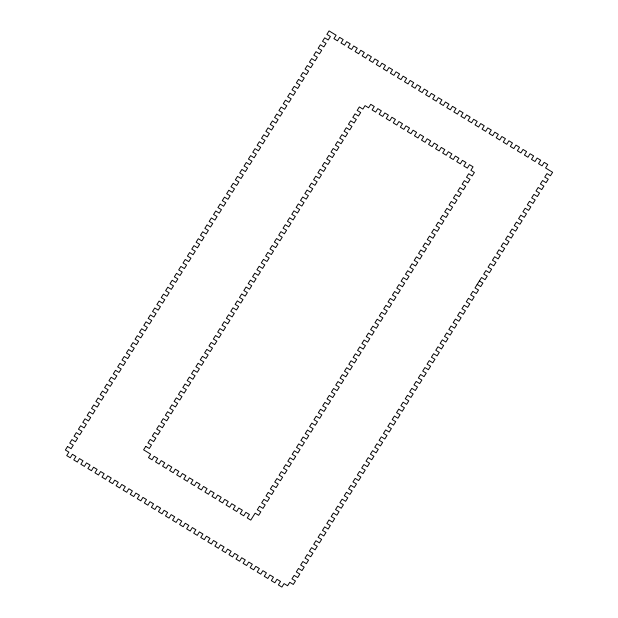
<?xml version="1.0" encoding="UTF-8"?>
<svg xmlns="http://www.w3.org/2000/svg" width="618" height="618" viewBox="0 0 618 618"><rect width="100%" height="100%" fill="white"/><g stroke="black" fill="none" stroke-linecap="round" stroke-linejoin="round"><path stroke-width="0.93" d="M479.359 280.974L482.89 283.129L480.711 286.597L477.181 284.442M67.555 446.52L65.377 449.981L68.899 452.137L66.721 455.605L70.251 457.76L72.43 454.292L75.96 456.447L73.774 459.916L77.304 462.071L79.483 458.602L83.013 460.758L80.834 464.226L84.357 466.381L86.535 462.913L90.066 465.068L87.887 468.537L91.41 470.692L93.596 467.223L97.119 469.379L94.94 472.847L98.471 475.003L100.649 471.534L104.172 473.689L101.993 477.158L105.523 479.313L107.702 475.845L111.232 478L109.046 481.468L112.576 483.624L114.755 480.155L118.285 482.31L116.107 485.779L119.629 487.934L121.808 484.466L125.338 486.621L123.16 490.089L126.69 492.245L128.868 488.776L132.391 490.931L130.213 494.4L133.743 496.548L135.921 493.087L139.444 495.242L137.266 498.703L140.796 500.858L142.974 497.397L146.505 499.553L144.326 503.013L147.849 505.169L150.027 501.708L153.558 503.863L151.379 507.324L154.902 509.479L157.08 506.018L160.61 508.174L158.432 511.634L161.962 513.79L164.141 510.329L167.663 512.484L165.485 515.945L169.015 518.1L171.194 514.639L174.716 516.795L172.538 520.256L176.068 522.411L178.247 518.95L181.777 521.105L179.599 524.566L183.121 526.721L185.3 523.261L188.83 525.416L186.651 528.877L190.174 531.032L192.352 527.571L195.883 529.726L193.704 533.187L197.235 535.342L199.413 531.882L202.936 534.037L200.757 537.498L204.288 539.653L206.466 536.192L209.996 538.348L207.81 541.808L211.341 543.964L213.519 540.503L217.049 542.658L214.871 546.119L218.393 548.274L220.572 544.813L224.102 546.969L221.924 550.429L225.446 552.585L227.633 549.124L231.155 551.279L228.977 554.74L232.507 556.895L234.685 553.434L238.208 555.59L236.03 559.051L239.56 561.206L241.738 557.745L245.269 559.9L243.083 563.361L246.613 565.516L248.791 562.056L252.322 564.211L250.143 567.672L253.666 569.827L255.844 566.366L259.375 568.521L257.196 571.982L260.719 574.137L262.905 570.677L266.428 572.832L264.249 576.293L267.779 578.448L269.958 574.987L273.48 577.142L271.302 580.603L274.832 582.759L277.011 579.298L280.541 581.453L278.355 584.914L281.885 587.069L284.064 583.608L287.594 585.764L289.772 582.303L293.303 584.458L295.481 580.99L291.951 578.834L294.129 575.373L297.66 577.529L299.838 574.068L296.308 571.913L298.486 568.444L302.017 570.599L304.195 567.139L300.665 564.983L302.843 561.523L306.373 563.678L308.552 560.209L305.029 558.054L307.208 554.593L310.73 556.748L312.909 553.28L309.386 551.125L311.565 547.664L315.087 549.819L317.273 546.358L313.743 544.203L315.922 540.735L319.452 542.89L321.63 539.429L318.1 537.274L320.279 533.813L323.809 535.968L325.987 532.5L322.457 530.344L324.635 526.884L328.166 529.039L330.344 525.578L326.822 523.423L329 519.954L332.523 522.11L334.701 518.649L331.178 516.494L333.357 513.033L336.88 515.188L339.066 511.719L335.535 509.564L337.714 506.103L341.244 508.259L343.423 504.798L339.892 502.643L342.071 499.174L345.601 501.329L347.779 497.869L344.249 495.713L346.428 492.252L349.958 494.408L352.136 490.939L348.614 488.784L350.792 485.323L354.315 487.478L356.493 484.01L352.971 481.862L355.149 478.394L358.672 480.549L360.858 477.088L357.328 474.933L359.506 471.464L363.036 473.62L365.215 470.159L361.684 468.004L363.863 464.543L367.393 466.698L369.572 463.23L366.041 461.074L368.22 457.614L371.75 459.769L373.929 456.308L370.406 454.153L372.584 450.684L376.107 452.839L378.286 449.379L374.763 447.223L376.941 443.763L380.464 445.918L382.65 442.449L379.12 440.294L381.298 436.833L384.829 438.989L387.007 435.528L383.477 433.373L385.655 429.904L389.185 432.059L391.364 428.598L387.834 426.443L390.012 422.982L393.542 425.138L395.721 421.669L392.198 419.514L394.377 416.053L397.899 418.208L400.078 414.748L396.555 412.592L398.734 409.124L402.256 411.279L404.442 407.818L400.912 405.663L403.09 402.194L406.621 404.35L408.799 400.889L405.269 398.734L407.447 395.273L410.978 397.428L413.156 393.96L409.626 391.804L411.804 388.343L415.335 390.499L417.513 387.038L413.99 384.883L416.169 381.414L419.692 383.569L421.87 380.109L418.347 377.953L420.526 374.493L424.048 376.648L426.235 373.179L422.704 371.024L424.883 367.563L428.413 369.719L430.591 366.258L427.061 364.102L429.24 360.634L432.77 362.789L434.948 359.328L431.418 357.173L433.597 353.712L437.127 355.868L439.305 352.399L435.783 350.244L437.961 346.783L441.484 348.938L443.662 345.477L440.14 343.322L442.318 339.854L445.841 342.009L448.027 338.548L444.496 336.393L446.675 332.924L450.205 335.08L452.384 331.619L448.853 329.464L451.032 326.003L454.562 328.158L456.741 324.689L453.21 322.534L455.389 319.073L458.919 321.229L461.098 317.768L457.575 315.613L459.753 312.144L463.276 314.299L465.454 310.839L461.932 308.683L464.11 305.222L467.633 307.378L469.819 303.909L466.289 301.754L468.467 298.293L471.998 300.448L474.176 296.988L470.646 294.832L472.824 291.364L476.354 293.519L478.533 290.058L475.003 287.903L481.546 277.513L485.068 279.668L487.247 276.207L483.724 274.052L485.902 270.584L489.425 272.739L491.604 269.278L488.081 267.123L490.259 263.662L493.79 265.817L495.968 262.349L492.438 260.193L494.616 256.733L498.147 258.888L500.325 255.419L496.795 253.264L498.973 249.803L502.504 251.959L504.682 248.498L501.152 246.343L503.338 242.874L506.86 245.029L509.039 241.568L505.516 239.413L507.695 235.952L511.217 238.108L513.396 234.639L509.873 232.484L512.052 229.023L515.582 231.178L517.76 227.718L514.23 225.562L516.409 222.094L519.939 224.249L522.117 220.788L518.587 218.633L520.765 215.172L524.296 217.327L526.474 213.859L522.944 211.704L525.13 208.243L528.653 210.398L530.831 206.937L527.308 204.782L529.487 201.314L533.01 203.469L535.188 200.008L531.665 197.853L533.844 194.392L537.374 196.547L539.553 193.079L536.022 190.923L538.201 187.463L541.731 189.618L543.91 186.149L540.379 183.994L542.558 180.533L546.088 182.689L548.266 179.228L544.736 177.072L546.922 173.604L550.445 175.759L552.623 172.298L545.57 167.988L547.749 164.527L544.226 162.372L542.04 165.833L538.517 163.677L540.696 160.216L537.166 158.061L534.987 161.522L531.465 159.367L533.643 155.906L530.113 153.751L527.934 157.211L524.404 155.056L526.59 151.595L523.06 149.44L520.881 152.901L517.351 150.746L519.529 147.285L516.007 145.13L513.828 148.59L510.298 146.435L512.476 142.974L508.954 140.819L506.768 144.28L503.245 142.125L505.424 138.664L501.893 136.508L499.715 139.969L496.192 137.814L498.371 134.353L494.84 132.198L492.662 135.659L489.132 133.503L491.31 130.043L487.787 127.887L485.609 131.348L482.079 129.193L484.257 125.732L480.734 123.577L478.556 127.038L475.026 124.882L477.204 121.422L473.674 119.266L471.495 122.727L467.973 120.572L470.151 117.111L466.621 114.956L464.442 118.417L460.92 116.261L463.098 112.8L459.568 110.645L457.39 114.106L453.859 111.951L456.038 108.49L452.515 106.335L450.337 109.795L446.806 107.64L448.985 104.179L445.462 102.024L443.284 105.485L439.753 103.33L441.932 99.869L438.401 97.714L436.223 101.174L432.7 99.019L434.879 95.558L431.349 93.403L429.17 96.864L425.647 94.708L427.826 91.248L424.296 89.092L422.117 92.553L418.587 90.398L420.765 86.937L417.243 84.782L415.064 88.243L411.534 86.087L413.712 82.627L410.19 80.471L408.004 83.932L404.481 81.777L406.659 78.316L403.129 76.161L400.951 79.622L397.428 77.466L399.607 74.005L396.076 71.85L393.898 75.311L390.367 73.156L392.554 69.695L389.023 67.54L386.845 71L383.314 68.845L385.493 65.384L381.97 63.229L379.792 66.69L376.262 64.535L378.44 61.074L374.917 58.919L372.731 62.379L369.209 60.224L371.387 56.763L367.857 54.608L365.678 58.069L362.156 55.914L364.334 52.453L360.804 50.297L358.625 53.758L355.095 51.603L357.281 48.142L353.751 45.987L351.572 49.448L348.042 47.292L350.221 43.832L346.698 41.676L344.52 45.137L340.989 42.982L343.168 39.521L339.645 37.366L337.459 40.827L333.936 38.671L336.115 35.211L329.062 30.9L326.883 34.361L330.406 36.516L328.228 39.985L324.697 37.829L322.519 41.29L326.049 43.445L323.871 46.906L320.34 44.751L318.162 48.219L321.692 50.375L319.514 53.836L315.983 51.68L313.805 55.141L317.335 57.296L315.157 60.765L311.626 58.61L309.448 62.07L312.971 64.226L310.792 67.686L307.27 65.531L305.091 69L308.614 71.155L306.435 74.616L302.913 72.46L300.727 75.929L304.257 78.084L302.078 81.545L298.548 79.39L296.37 82.851L299.9 85.006L297.721 88.474L294.191 86.319L292.013 89.78L295.543 91.935L293.365 95.396L289.834 93.241L287.656 96.709L291.178 98.865L289 102.325L285.477 100.17L283.299 103.631L286.822 105.786L284.643 109.255L281.12 107.099L278.934 110.56L282.465 112.715L280.286 116.176L276.756 114.021L274.577 117.49L278.108 119.645L275.929 123.106L272.399 120.95L270.221 124.411L273.751 126.566L271.572 130.035L268.042 127.88L265.864 131.34L269.386 133.496L267.208 136.957L263.685 134.801L261.507 138.27L265.029 140.425L262.851 143.886L259.328 141.731L257.142 145.199L260.672 147.354L258.494 150.815L254.964 148.66L252.785 152.121L256.315 154.276L254.137 157.744L250.607 155.589L248.428 159.05L251.959 161.205L249.78 164.666L246.25 162.511L244.071 165.979L247.594 168.135L245.416 171.595L241.893 169.44L239.714 172.901L243.237 175.056L241.059 178.525L237.536 176.369L235.35 179.83L238.88 181.986L236.702 185.446L233.171 183.291L230.993 186.76L234.523 188.915L232.345 192.376L228.814 190.22L226.636 193.681L230.166 195.836L227.988 199.305L224.458 197.15L222.279 200.611L225.802 202.766L223.623 206.227L220.101 204.071L217.922 207.54L221.445 209.695L219.266 213.156L215.744 211.001L213.558 214.461L217.088 216.617L214.909 220.085L211.379 217.93L209.201 221.391L212.731 223.546L210.553 227.015L207.022 224.859L204.844 228.32L208.374 230.475L206.196 233.936L202.665 231.781L200.487 235.249L204.01 237.405L201.831 240.865L198.308 238.71L196.13 242.171L199.653 244.326L197.474 247.795L193.952 245.64L191.765 249.1L195.296 251.256L193.117 254.716L189.587 252.561L187.408 256.03L190.939 258.185L188.76 261.646L185.23 259.49L183.052 262.951L186.582 265.107L184.403 268.575L180.873 266.42L178.695 269.881L182.217 272.036L180.039 275.497L176.516 273.341L174.338 276.81L177.86 278.965L175.682 282.426L172.159 280.271L169.973 283.732L173.503 285.887L171.325 289.355L167.795 287.2L165.616 290.661L169.147 292.816L166.968 296.285L163.438 294.129L161.259 297.59L164.79 299.745L162.611 303.206L159.081 301.051L156.902 304.519L160.425 306.675L158.247 310.136L154.724 307.98L152.546 311.441L156.068 313.596L153.89 317.065L150.367 314.91L148.181 318.37L151.711 320.526L149.533 323.986L146.002 321.831L143.824 325.3L147.354 327.455L145.176 330.916L141.646 328.761L139.467 332.221L142.997 334.377L140.819 337.845L137.289 335.69L135.11 339.151L138.641 341.306L136.454 344.767L132.932 342.611L130.753 346.08L134.276 348.235L132.097 351.696L128.575 349.541L126.396 353.002L129.919 355.157L127.741 358.625L124.21 356.47L122.032 359.931L125.562 362.086L123.384 365.555L119.853 363.399L117.675 366.86L121.205 369.016L119.027 372.476L115.496 370.321L113.318 373.79L116.848 375.945L114.662 379.406L111.14 377.25L108.961 380.711L112.484 382.866L110.305 386.335L106.783 384.18L104.604 387.64L108.127 389.796L105.948 393.257L102.418 391.101L100.24 394.57L103.77 396.725L101.591 400.186L98.061 398.031L95.883 401.491L99.413 403.647L97.235 407.115L93.704 404.96L91.526 408.421L95.056 410.576L92.87 414.037L89.347 411.882L87.169 415.35L90.692 417.505L88.513 420.966L84.99 418.811L82.812 422.272L86.335 424.427L84.156 427.895L80.626 425.74L78.447 429.201L81.978 431.356L79.799 434.817L76.269 432.662L74.09 436.13L77.621 438.286L75.442 441.746L71.912 439.591L69.734 443.06L73.264 445.215L71.078 448.676L67.555 446.52M145.778 446.366L143.6 449.834L150.661 454.145L148.482 457.606L152.005 459.761L154.183 456.3L157.714 458.456L155.535 461.916L159.058 464.072L161.236 460.611L164.767 462.766L162.588 466.227L166.118 468.382L168.297 464.921L171.819 467.077L169.641 470.537L173.171 472.693L175.35 469.232L178.872 471.387L176.694 474.848L180.224 477.003L182.403 473.542L185.933 475.698L183.755 479.159L187.277 481.314L189.456 477.853L192.986 480.008L190.808 483.469L194.33 485.624L196.509 482.164L200.039 484.319L197.86 487.78L201.391 489.935L203.569 486.474L207.092 488.629L204.913 492.09L208.444 494.245L210.622 490.785L214.145 492.94L211.966 496.401L215.497 498.556L217.675 495.095L221.205 497.251L219.027 500.711L222.55 502.867L224.728 499.406L228.258 501.561L226.08 505.022L229.602 507.177L231.781 503.716L235.311 505.872L233.133 509.332L236.663 511.488L238.842 508.027L242.364 510.182L240.186 513.643L243.716 515.798L245.894 512.337L249.425 514.493L247.239 517.954L250.769 520.109L255.126 513.179L258.656 515.335L260.835 511.874L257.304 509.719L259.483 506.258L263.013 508.405L265.192 504.945L261.669 502.789L263.847 499.329L267.37 501.484L269.548 498.015L266.026 495.86L268.204 492.399L271.727 494.555L273.913 491.094L270.383 488.938L272.561 485.47L276.091 487.625L278.27 484.164L274.74 482.009L276.918 478.548L280.448 480.704L282.627 477.235L279.097 475.08L281.275 471.619L284.805 473.774L286.984 470.313L283.461 468.158L285.64 464.69L289.162 466.845L291.341 463.384L287.818 461.229L289.996 457.768L293.519 459.923L295.705 456.455L292.175 454.3L294.353 450.839L297.884 452.994L300.062 449.533L296.532 447.378L298.71 443.909L302.241 446.065L304.419 442.604L300.889 440.449L303.067 436.988L306.598 439.143L308.776 435.675L305.246 433.519L307.432 430.058L310.954 432.214L313.133 428.745L309.61 426.59L311.789 423.129L315.311 425.284L317.49 421.824L313.967 419.668L316.146 416.2L319.676 418.355L321.854 414.894L318.324 412.739L320.503 409.278L324.033 411.433L326.211 407.965L322.681 405.81L324.859 402.349L328.39 404.504L330.568 401.043L327.038 398.888L329.224 395.42L332.747 397.575L334.925 394.114L331.402 391.959L333.581 388.498L337.104 390.653L339.282 387.185L335.759 385.029L337.938 381.569L341.468 383.724L343.647 380.263L340.116 378.108L342.295 374.639L345.825 376.795L348.004 373.334L344.473 371.179L346.652 367.718L350.182 369.873L352.36 366.404L348.83 364.249L351.016 360.788L354.539 362.944L356.717 359.475L353.195 357.32L355.373 353.859L358.896 356.014L361.074 352.554L357.552 350.398L359.73 346.93L363.26 349.085L365.439 345.624L361.909 343.469L364.087 340.008L367.617 342.163L369.796 338.695L366.265 336.54L368.444 333.079L371.974 335.234L374.153 331.773L370.622 329.618L372.808 326.149L376.331 328.305L378.51 324.844L374.987 322.689L377.165 319.228L380.688 321.383L382.866 317.915L379.344 315.759L381.522 312.299L385.053 314.454L387.231 310.993L383.701 308.838L385.879 305.369L389.41 307.525L391.588 304.064L388.058 301.908L390.236 298.448L393.766 300.603L395.945 297.134L392.415 294.979L394.601 291.518L398.123 293.674L400.302 290.213L396.779 288.058L398.958 284.589L402.48 286.744L404.659 283.283L401.136 281.128L403.315 277.66L406.845 279.815L409.023 276.354L405.493 274.199L407.671 270.738L411.202 272.893L413.38 269.425L409.85 267.27L412.028 263.809L415.559 265.964L417.737 262.503L414.207 260.348L416.393 256.879L419.916 259.035L422.094 255.574L418.571 253.419L420.75 249.958L424.272 252.113L426.451 248.645L422.928 246.489L425.107 243.029L428.637 245.184L430.816 241.723L427.285 239.568L429.464 236.099L432.994 238.254L435.172 234.794L431.642 232.638L433.821 229.178L437.351 231.333L439.529 227.864L435.999 225.709L438.185 222.248L441.708 224.404L443.886 220.943L440.364 218.787L442.542 215.319L446.065 217.474L448.243 214.013L444.721 211.858L446.899 208.39L450.429 210.545L452.608 207.084L449.077 204.929L451.256 201.468L454.786 203.623L456.965 200.155L453.434 197.999L455.613 194.539L459.143 196.694L461.322 193.233L457.791 191.078L459.977 187.609L463.5 189.765L465.678 186.304L462.156 184.149L464.334 180.688L467.857 182.843L470.035 179.374L466.513 177.219L468.691 173.758L472.222 175.914L474.4 172.453L470.87 170.298L473.048 166.829L469.518 164.674L467.339 168.142L463.817 165.987L465.995 162.519L462.465 160.363L460.286 163.832L456.764 161.677L458.942 158.208L455.412 156.053L453.233 159.521L449.703 157.366L451.882 153.897L448.359 151.742L446.181 155.211L442.65 153.055L444.829 149.587L441.306 147.432L439.128 150.9L435.597 148.745L437.776 145.276L434.245 143.121L432.067 146.59L428.544 144.434L430.723 140.966L427.192 138.811L425.014 142.279L421.491 140.124L423.67 136.655L420.14 134.5L417.961 137.968L414.431 135.813L416.609 132.345L413.087 130.189L410.908 133.658L407.378 131.503L409.556 128.034L406.034 125.879L403.855 129.347L400.325 127.192L402.503 123.724L398.973 121.568L396.795 125.037L393.272 122.882L395.45 119.413L391.92 117.258L389.742 120.726L386.219 118.571L388.398 115.102L384.867 112.947L382.689 116.416L379.158 114.26L381.337 110.792L377.814 108.637L375.636 112.105L372.106 109.95L374.284 106.481L370.761 104.326L368.575 107.795L365.053 105.639L362.874 109.1L359.344 106.945L357.165 110.406L360.696 112.561L358.517 116.029L354.987 113.874L352.808 117.335L356.331 119.49L354.153 122.959L350.63 120.804L348.452 124.264L351.974 126.42L349.796 129.88L346.273 127.725L344.087 131.194L347.617 133.349L345.439 136.81L341.909 134.654L339.73 138.115L343.26 140.271L341.082 143.739L337.552 141.584L335.373 145.045L338.903 147.2L336.725 150.661L333.195 148.505L331.016 151.974L334.539 154.129L332.36 157.59L328.838 155.435L326.659 158.896L330.182 161.051L328.003 164.519L324.481 162.364L322.295 165.825L325.825 167.98L323.647 171.441L320.116 169.286L317.938 172.754L321.468 174.909L319.29 178.37L315.759 176.215L313.581 179.676L317.111 181.831L314.933 185.3L311.402 183.144L309.224 186.605L312.754 188.76L310.568 192.221L307.046 190.066L304.867 193.534L308.39 195.69L306.211 199.15L302.689 196.995L300.51 200.464L304.033 202.619L301.854 206.08L298.324 203.925L296.146 207.385L299.676 209.541L297.497 213.009L293.967 210.854L291.789 214.315L295.319 216.47L293.141 219.931L289.61 217.775L287.432 221.244L290.962 223.399L288.776 226.86L285.253 224.705L283.075 228.166L286.597 230.321L284.419 233.789L280.896 231.634L278.718 235.095L282.241 237.25L280.062 240.711L276.532 238.556L274.353 242.024L277.884 244.18L275.705 247.64L272.175 245.485L269.996 248.946L273.527 251.101L271.348 254.57L267.818 252.414L265.64 255.875L269.17 258.03L266.984 261.491L263.461 259.336L261.283 262.804L264.805 264.96L262.627 268.421L259.104 266.265L256.926 269.734L260.448 271.889L258.27 275.35L254.74 273.195L252.561 276.655L256.091 278.811L253.913 282.279L250.383 280.124L248.204 283.585L251.735 285.74L249.556 289.201L246.026 287.046L243.847 290.514L247.378 292.669L245.191 296.13L241.669 293.975L239.49 297.436L243.013 299.591L240.835 303.059L237.312 300.904L235.134 304.365L238.656 306.52L236.478 309.981L232.947 307.826L230.769 311.294L234.299 313.45L232.121 316.91L228.59 314.755L226.412 318.216L229.942 320.371L227.764 323.84L224.234 321.684L222.055 325.145L225.585 327.301L223.399 330.761L219.877 328.606L217.698 332.075L221.221 334.23L219.042 337.691L215.52 335.535L213.341 339.004L216.864 341.159L214.685 344.62L211.155 342.465L208.977 345.925L212.507 348.081L210.329 351.549L206.798 349.394L204.62 352.855L208.15 355.01L205.972 358.471L202.441 356.316L200.263 359.784L203.793 361.939L201.607 365.4L198.084 363.245L195.906 366.706L199.429 368.861L197.25 372.33L193.728 370.174L191.549 373.635L195.072 375.79L192.893 379.251L189.363 377.096L187.184 380.564L190.715 382.72L188.536 386.18L185.006 384.025L182.828 387.486L186.358 389.641L184.179 393.11L180.649 390.955L178.471 394.415L182.001 396.571L179.815 400.031L176.292 397.876L174.114 401.345L177.636 403.5L175.458 406.961L171.935 404.805L169.757 408.266L173.279 410.422L171.101 413.89L167.571 411.735L165.392 415.196L168.923 417.351L166.744 420.819L163.214 418.664L161.035 422.125L164.566 424.28L162.387 427.741L158.857 425.586L156.678 429.054L160.209 431.209L158.023 434.67L154.5 432.515L152.322 435.976L155.844 438.131L153.666 441.6L150.143 439.444L147.965 442.905L151.487 445.06L149.309 448.521L145.778 446.366"/></g></svg>
